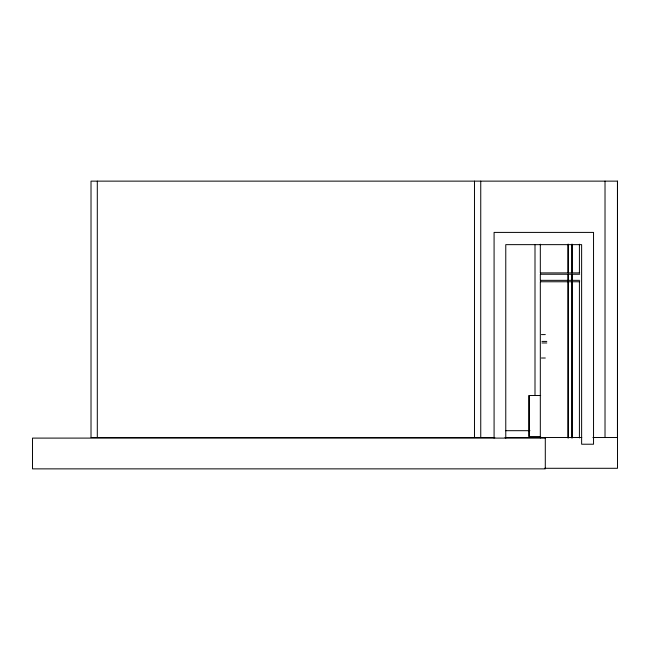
<?xml version="1.0" encoding="UTF-8"?>
<svg xmlns="http://www.w3.org/2000/svg" width="650" height="650" viewBox="0 0 650 650"><rect width="100%" height="100%" fill="white"/><g stroke="black" fill="none" stroke-linecap="round" stroke-linejoin="round"><path stroke-width="0.97" d="M567.507 272.902L540.321 272.902L540.321 244.213M571.569 272.902L567.986 272.902L567.986 244.213M579.686 272.902L571.862 272.902L571.862 244.213M567.507 274.243L540.321 274.243L540.321 280.337L567.507 280.337M571.569 274.243L567.986 274.243L567.986 280.337L571.569 280.337M579.686 274.243L571.862 274.243L571.862 280.337L579.686 280.337M567.507 281.767L540.321 281.767L540.321 437.962M571.569 281.767L567.986 281.767L567.986 437.962M579.686 281.767L571.862 281.767L571.862 437.962M541.442 334.588L545.301 334.588M541.97 341.412L546.796 341.412M541.97 342.964L546.796 342.964M541.442 358.012L545.301 358.012M540.67 395.517L529.011 395.517L529.011 436.548L540.67 436.548M505.619 430.69L529.929 430.69M494.821 437.523L91.016 437.523L91.016 181.131L617.5 181.131L617.5 468.293L544.554 468.293M504.993 437.523L581.783 437.523M592.898 437.523L617.5 437.523M617.443 181.131L617.443 437.523M605.02 181.131L605.02 437.523M579.41 244.213L579.41 272.902M579.41 281.767L579.41 437.962M572.146 244.213L572.146 272.902M572.146 274.243L572.146 280.337M572.146 281.767L572.146 437.962M568.262 244.213L568.262 272.902M568.262 274.243L568.262 280.337M568.262 281.767L568.262 437.962M540.597 272.902L540.597 274.243M540.597 280.337L540.597 281.767M534.999 244.522L534.999 395.273M529.1 395.517L529.1 436.548M505.773 438.141L505.773 244.644L581.628 244.644L581.628 444.218L593.539 444.218L593.539 232.408L494.081 232.408L494.081 438.132M480.748 181.131L480.748 437.523M474.476 181.131L474.476 437.523M97.297 181.131L97.305 437.523M545.293 438.1L32.5 438.1L32.5 468.869L545.293 468.869L545.293 438.1"/></g></svg>
